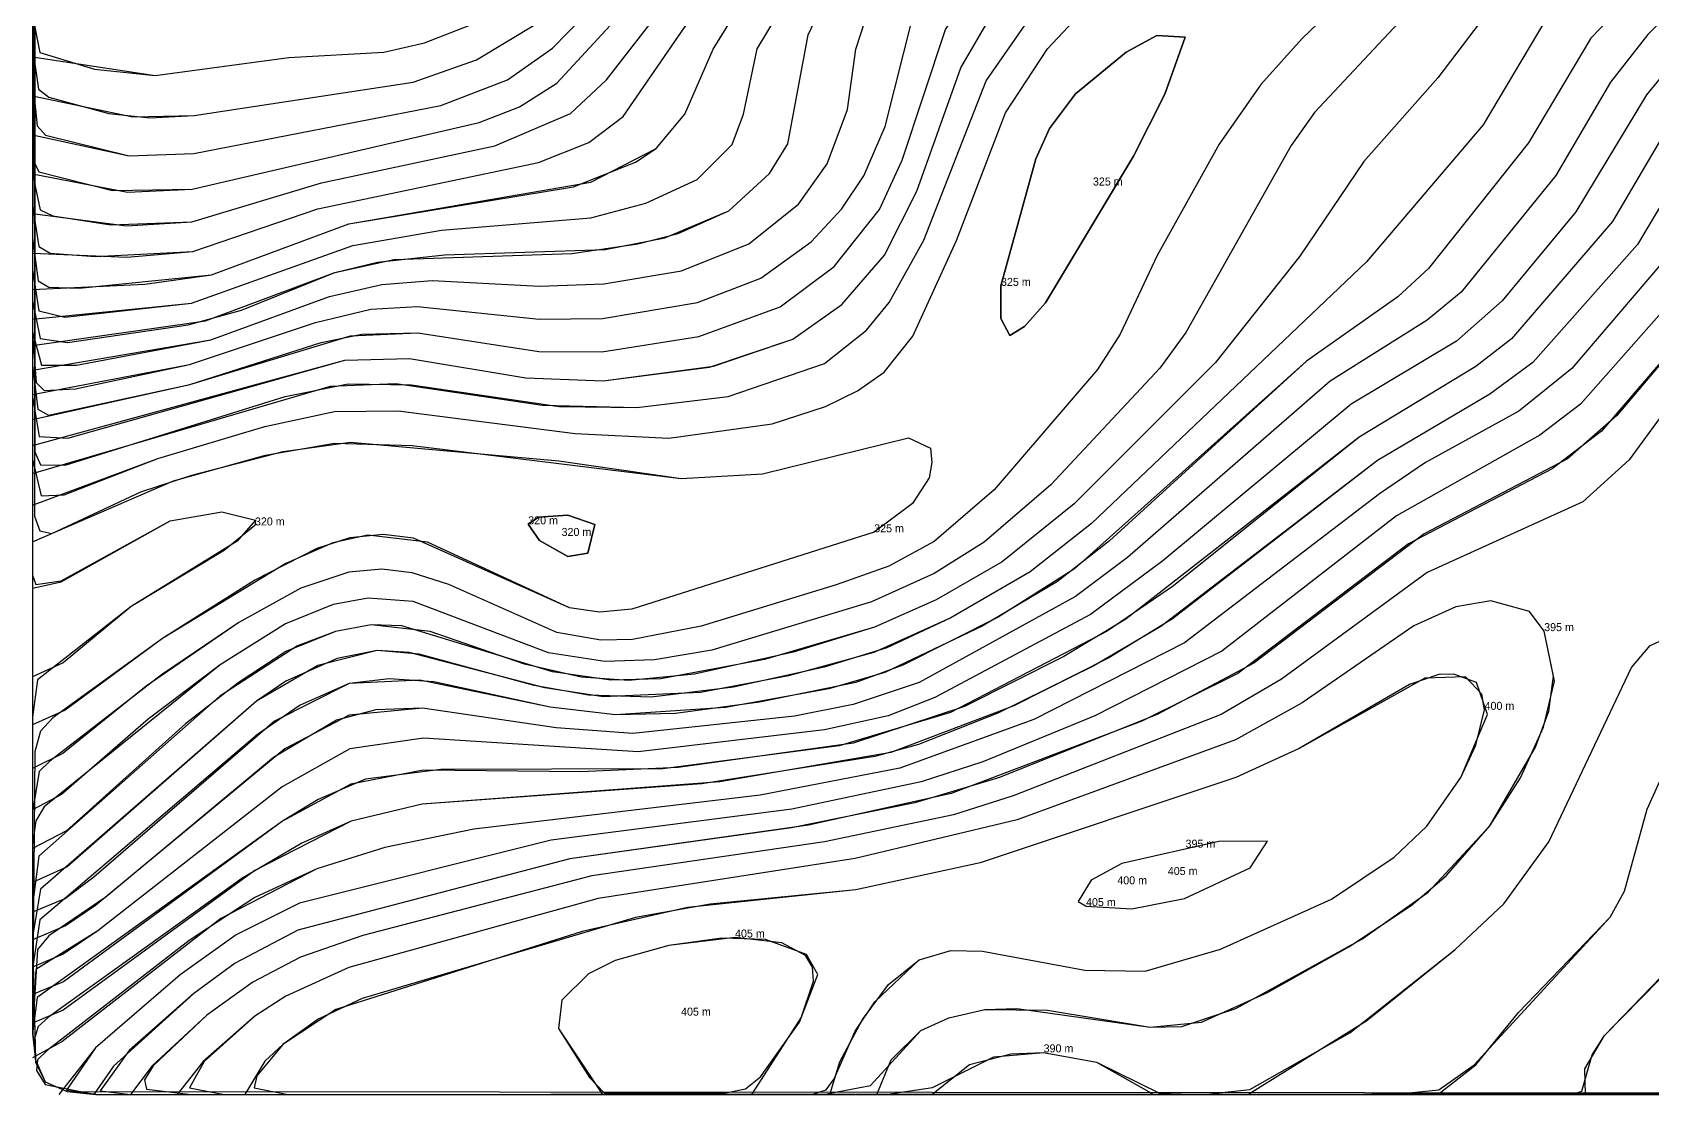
# Model space of a CAD drawing. Extents: x 104.5102 to 104.5281, y 28.4555 to 28.4663.
# Drawn here: x 104.510236 to 104.514462, y 28.455492 to 28.458263 of the extents above; entities that cross this region are included whole.
import ezdxf

# ---------------------------------------------------------------- set-up
doc = ezdxf.new("R2010")
doc.units = 0
doc.header["$MEASUREMENT"] = 0
for name, color, linetype in [('Contour_Line_Intermediate', 7, 'Continuous'), ('Contour_Line_Major', 7, 'Continuous'), ('Contour_Line_Minor', 7, 'Continuous'), ('FeatureAttribs', 7, 'Continuous'), ('Iso-height_Area', 7, 'Continuous')]:
    doc.layers.add(name, color=color, linetype=linetype)

# ---------------------------------------------------------------- blocks, each defined once
blk = doc.blocks.new('FEATURE')

msp = doc.modelspace()

# ---------------------------------------------------------------- linework, layer by layer
at = {"layer": 'Contour_Line_Intermediate', "color": 36, "true_color": 0x804000}
for points in [[(104.5102358, 28.4576873, 375), (104.5104817, 28.4576772, 375), (104.5106539, 28.4576921, 375), (104.5109801, 28.4578034, 375), (104.5115559, 28.4579237, 375), (104.5116875, 28.457976, 375), (104.5117767, 28.4580443, 375), (104.5119481, 28.4582923, 375)], [(104.5132426, 28.4582513, 325), (104.5131897, 28.4581024, 325), (104.5131084, 28.4579406, 325), (104.5128785, 28.4575579, 325), (104.5128236, 28.4574962, 325), (104.5127859, 28.4574728, 325), (104.512762, 28.457517, 325), (104.5127624, 28.457602, 325), (104.5128534, 28.4579336, 325), (104.512889, 28.4580123, 325), (104.5129571, 28.4581033, 325), (104.5130888, 28.458212, 325), (104.5131693, 28.4582549, 325), (104.5132426, 28.4582513, 325)], [(104.5145411, 28.4577254, 375), (104.5142512, 28.4573863, 375), (104.5141134, 28.4572755, 375), (104.5138702, 28.4571412, 375), (104.5137502, 28.4570598, 375), (104.5132408, 28.4566706, 375), (104.5128479, 28.4564711, 375), (104.5124984, 28.4563435, 375), (104.5121342, 28.4562732, 375), (104.5113874, 28.4561845, 375), (104.5111549, 28.4561365, 375), (104.5109778, 28.4560815, 375), (104.5107273, 28.4559518, 375), (104.5103127, 28.45563, 375), (104.5102358, 28.455588, 375)], [(104.5102358, 28.4569346, 325), (104.5106038, 28.4570935, 325), (104.510844, 28.4571608, 325), (104.5110242, 28.4571915, 325), (104.5112267, 28.4571858, 325), (104.5119278, 28.4570998, 325), (104.5121403, 28.4571114, 325), (104.5125209, 28.4572058, 325), (104.5125789, 28.4571788, 325), (104.5125819, 28.4571414, 325), (104.5125748, 28.457101, 325), (104.5125315, 28.4570345, 325), (104.5124317, 28.4569592, 325), (104.5117995, 28.4567587, 325), (104.5117148, 28.4567512, 325), (104.5116373, 28.4567624, 325), (104.5112295, 28.4569437, 325), (104.5111506, 28.4569539, 325), (104.5110641, 28.4569452, 325), (104.5109779, 28.456917, 325), (104.5108158, 28.456834, 325), (104.5105752, 28.4566821, 325), (104.5103209, 28.4564952, 325), (104.5102358, 28.4564568, 325)]]:
    msp.add_polyline3d(points, dxfattribs=at)
at = {"layer": 'Contour_Line_Major', "color": 36, "true_color": 0x804000}
for points in [[(104.5102358, 28.4573185, 350), (104.5106456, 28.457397, 350), (104.510974, 28.4575062, 350), (104.5111187, 28.457541, 350), (104.51124, 28.4575486, 350), (104.5115574, 28.4575151, 350), (104.5117232, 28.457517, 350), (104.5119707, 28.4575584, 350), (104.5121358, 28.4576222, 350), (104.5122674, 28.4577173, 350), (104.5123461, 28.4578024, 350), (104.5124049, 28.4578893, 350), (104.51246, 28.4580175, 350), (104.5125322, 28.4583036, 350), (104.5126524, 28.4584925, 350), (104.5127941, 28.458626, 350), (104.5132124, 28.4589174, 350), (104.5137089, 28.4593301, 350), (104.5139506, 28.4595888, 350), (104.5141193, 28.4598274, 350), (104.5142006, 28.4598967, 350), (104.5142869, 28.4599226, 350), (104.5145737, 28.4599128, 350)], [(104.5145391, 28.4584964, 350), (104.514301, 28.4582479, 350), (104.5141382, 28.4579749, 350), (104.5138779, 28.4576474, 350), (104.5137974, 28.4575738, 350), (104.5135597, 28.4574057, 350), (104.5130458, 28.456937, 350), (104.5129095, 28.4568312, 350), (104.5127134, 28.4567144, 350), (104.5124596, 28.4565933, 350), (104.512313, 28.4565507, 350), (104.5120436, 28.4565024, 350), (104.5117572, 28.4564831, 350), (104.5115864, 28.4565031, 350), (104.5112466, 28.4565732, 350), (104.5110619, 28.4565646, 350), (104.510867, 28.4564663, 350), (104.5103957, 28.4560594, 350), (104.5103223, 28.4560035, 350), (104.5102358, 28.4559682, 350)], [(104.5102358, 28.4581995, 400), (104.5105558, 28.4581507, 400), (104.5109051, 28.4581982, 400), (104.5111526, 28.4582116, 400), (104.5112582, 28.458236, 400), (104.5113928, 28.4582879, 400)], [(104.512316, 28.4554923, 400), (104.5123424, 28.4555779, 400), (104.5124011, 28.4556886, 400), (104.512469, 28.4557794, 400), (104.5125487, 28.455844, 400), (104.5126317, 28.455868, 400), (104.5127145, 28.4558669, 400), (104.5129812, 28.4558167, 400), (104.5131382, 28.4558139, 400), (104.5133349, 28.4558721, 400), (104.5136248, 28.4560024, 400), (104.5137882, 28.4561119, 400), (104.5138732, 28.4561926, 400), (104.5139623, 28.4563194, 400), (104.5140016, 28.4564043, 400), (104.5140239, 28.456496, 400), (104.5140165, 28.456537, 400), (104.5139744, 28.4565825, 400), (104.5138685, 28.4565789, 400), (104.5135404, 28.4563949, 400), (104.5133748, 28.4563198, 400), (104.5127079, 28.4560973, 400), (104.5123839, 28.4560265, 400), (104.5120042, 28.4559892, 400), (104.5118087, 28.4559539, 400), (104.511096, 28.4557434, 400), (104.5109812, 28.4556895, 400), (104.5108888, 28.4556234, 400), (104.5108417, 28.4555796, 400), (104.5107898, 28.4554923, 400)]]:
    msp.add_polyline3d(points, dxfattribs=at)
at = {"layer": 'Contour_Line_Minor', "color": 36, "true_color": 0x804000}
for points in [[(104.5102358, 28.457515, 365), (104.5106504, 28.4575566, 365), (104.511072, 28.4577076, 365), (104.5113028, 28.4577474, 365), (104.5116922, 28.4577798, 365), (104.5118364, 28.4578177, 365), (104.5119698, 28.4578799, 365), (104.5120608, 28.4579712, 365), (104.5120908, 28.4580503, 365), (104.5121263, 28.4582204, 365), (104.51224, 28.4584101, 365), (104.5126066, 28.4587807, 365), (104.5130407, 28.4591197, 365), (104.5133311, 28.4593809, 365), (104.5134573, 28.4595815, 365), (104.5137686, 28.4599252, 365), (104.5138738, 28.4601743, 365), (104.5139397, 28.4602583, 365), (104.5139765, 28.460283, 365), (104.5140699, 28.4603138, 365), (104.5141999, 28.4603222, 365), (104.5143034, 28.4602975, 365), (104.514549, 28.4601905, 365)], [(104.5102358, 28.4574468, 360), (104.5106871, 28.457511, 360), (104.5110243, 28.4576366, 360), (104.5111364, 28.4576637, 360), (104.5113106, 28.4576829, 360), (104.5117298, 28.4576966, 360), (104.5118859, 28.4577277, 360), (104.5120526, 28.4577979, 360), (104.5121589, 28.4578952, 360), (104.5122067, 28.4579727, 360), (104.5122595, 28.4582568, 360), (104.5123032, 28.4583488, 360), (104.5123722, 28.4584436, 360), (104.5126571, 28.4587234, 360), (104.5131398, 28.4590711, 360), (104.5134998, 28.4593761, 360), (104.513822, 28.4597959, 360), (104.5139699, 28.4600671, 360), (104.5140425, 28.4601458, 360), (104.5141317, 28.4601901, 360), (104.5142146, 28.4601956, 360), (104.5145376, 28.4600943, 360)], [(104.5102358, 28.4572535, 345), (104.5106461, 28.4573452, 345), (104.5110654, 28.4574721, 345), (104.5112414, 28.4574793, 345), (104.5115569, 28.4574313, 345), (104.5117216, 28.4574303, 345), (104.5119739, 28.4574702, 345), (104.5121864, 28.4575478, 345), (104.5123276, 28.4576527, 345), (104.5124456, 28.4578009, 345), (104.5125045, 28.4579297, 345), (104.5126176, 28.4582705, 345), (104.5127499, 28.4584701, 345), (104.5128809, 28.4585889, 345), (104.51332, 28.4589017, 345), (104.5137612, 28.4592696, 345), (104.5139773, 28.4594694, 345), (104.5142512, 28.4597585, 345), (104.514356, 28.4598017, 345), (104.5145727, 28.4598287, 345)], [(104.5102358, 28.4571857, 340), (104.5110508, 28.4574085, 340), (104.5112192, 28.4574124, 340), (104.5115229, 28.4573624, 340), (104.5117245, 28.4573542, 340), (104.5120123, 28.4573929, 340), (104.5122192, 28.4574631, 340), (104.512347, 28.4575532, 340), (104.5124582, 28.4576825, 340), (104.5125432, 28.4578494, 340), (104.5126574, 28.4581713, 340), (104.5127588, 28.4583442, 340), (104.5128525, 28.4584566, 340), (104.512963, 28.4585517, 340), (104.5132114, 28.4587189, 340), (104.5135496, 28.4589788, 340), (104.514285, 28.4596256, 340), (104.5144108, 28.4596949, 340), (104.5146987, 28.4597811, 340)], [(104.5102358, 28.4571126, 335), (104.5110134, 28.4573403, 335), (104.5111838, 28.4573478, 335), (104.5115662, 28.4572913, 335), (104.5118124, 28.4572844, 335), (104.5120505, 28.4573133, 335), (104.5123024, 28.4573999, 335), (104.5124114, 28.4574867, 335), (104.5124711, 28.4575583, 335), (104.5125616, 28.4577214, 335), (104.5127242, 28.4581372, 335), (104.5128733, 28.4583526, 335), (104.5129954, 28.4584711, 335), (104.5132931, 28.4586719, 335), (104.5135753, 28.4588823, 335), (104.5143671, 28.4595431, 335), (104.5145302, 28.4596274, 335)], [(104.5150349, 28.4595733, 335), (104.5144402, 28.4590169, 335), (104.5140963, 28.4586058, 335), (104.51358, 28.458054, 335), (104.5135196, 28.4579682, 335), (104.5132447, 28.4574807, 335), (104.5131768, 28.4573874, 335), (104.5128929, 28.4570829, 335), (104.512719, 28.4569334, 335), (104.5125879, 28.4568513, 335), (104.5124248, 28.4567775, 335), (104.5120084, 28.4566521, 335), (104.5118589, 28.4566263, 335), (104.5117287, 28.456622, 335), (104.5115823, 28.4566445, 335), (104.5112292, 28.456779, 335), (104.5111114, 28.4567874, 335), (104.5110202, 28.4567705, 335), (104.510896, 28.4567201, 335), (104.5107259, 28.4566134, 335), (104.5105375, 28.4564714, 335), (104.5103119, 28.4562752, 335), (104.5102358, 28.4562348, 335)], [(104.5102358, 28.4570304, 330), (104.5105631, 28.4571518, 330), (104.5108422, 28.4572354, 330), (104.5110242, 28.4572746, 330), (104.5111902, 28.4572765, 330), (104.5116519, 28.4572168, 330), (104.5118962, 28.4572049, 330), (104.5121653, 28.4572426, 330), (104.5123048, 28.4572875, 330), (104.5123878, 28.4573287, 330), (104.5124577, 28.4573771, 330), (104.5125323, 28.4574706, 330), (104.5126468, 28.4577206, 330), (104.5127739, 28.4580531, 330), (104.5128842, 28.4582205, 330), (104.5130182, 28.458365, 330), (104.5136155, 28.4587762, 330), (104.5139619, 28.459065, 330), (104.51421, 28.4592399, 330), (104.5144021, 28.4594048, 330), (104.5145732, 28.4594932, 330)], [(104.5146617, 28.4589559, 345), (104.5144057, 28.4585517, 345), (104.514184, 28.4582966, 345), (104.5140206, 28.4580221, 345), (104.5137163, 28.457665, 345), (104.5129989, 28.456982, 345), (104.5128383, 28.4568562, 345), (104.5126317, 28.4567364, 345), (104.5124306, 28.4566456, 345), (104.5122079, 28.4565844, 345), (104.5119782, 28.4565416, 345), (104.5117249, 28.4565302, 345), (104.5115721, 28.4565531, 345), (104.5112187, 28.456646, 345), (104.5111349, 28.4566507, 345), (104.5110312, 28.4566304, 345), (104.5108973, 28.4565712, 345), (104.51082, 28.4565186, 345), (104.5103266, 28.4560867, 345), (104.5102358, 28.4560458, 345)], [(104.5145164, 28.4589547, 340), (104.5139018, 28.4581447, 340), (104.5137086, 28.4579267, 340), (104.5135424, 28.4576799, 340), (104.5133222, 28.457402, 340), (104.5129534, 28.4570335, 340), (104.5127652, 28.4568824, 340), (104.5125931, 28.4567834, 340), (104.5124328, 28.4567117, 340), (104.5121455, 28.4566278, 340), (104.5118751, 28.4565769, 340), (104.5117444, 28.4565736, 340), (104.5115923, 28.4565955, 340), (104.5111997, 28.4567152, 340), (104.5111199, 28.4567182, 340), (104.5110264, 28.4567006, 340), (104.5108967, 28.456648, 340), (104.5107726, 28.4565667, 340), (104.510635, 28.4564599, 340), (104.5103246, 28.4561806, 340), (104.5102358, 28.4561343, 340)], [(104.5139675, 28.4586499, 330), (104.5135482, 28.4582473, 330), (104.5134399, 28.4581276, 330), (104.5133317, 28.4579717, 330), (104.5131698, 28.4576812, 330), (104.5130734, 28.457476, 330), (104.513014, 28.457384, 330), (104.5127449, 28.4570699, 330), (104.5125881, 28.4569353, 330), (104.5124695, 28.4568712, 330), (104.5123322, 28.4568218, 330), (104.5119801, 28.4567142, 330), (104.5118012, 28.4566792, 330), (104.5117185, 28.4566778, 330), (104.5116036, 28.4566981, 330), (104.5113225, 28.4568234, 330), (104.5112264, 28.4568533, 330), (104.5111473, 28.4568632, 330), (104.5110611, 28.4568553, 330), (104.5109362, 28.4568131, 330), (104.5107745, 28.4567241, 330), (104.5105327, 28.4565582, 330), (104.5103153, 28.4563818, 330), (104.5102358, 28.4563432, 330)], [(104.5148241, 28.4586304, 355), (104.5144496, 28.4582577, 355), (104.5143522, 28.4581338, 355), (104.5142096, 28.4578903, 355), (104.5139629, 28.4575854, 355), (104.5138738, 28.4575125, 355), (104.5136215, 28.4573536, 355), (104.5130924, 28.4568931, 355), (104.5129569, 28.4567915, 355), (104.5125489, 28.4565673, 355), (104.5123772, 28.4565104, 355), (104.5122236, 28.4564795, 355), (104.5118023, 28.4564346, 355), (104.5116022, 28.4564488, 355), (104.5112535, 28.4565003, 355), (104.5110618, 28.4564823, 355), (104.5108943, 28.4563943, 355), (104.5104, 28.4559858, 355), (104.5103222, 28.4559324, 355), (104.5102358, 28.4558958, 355)], [(104.5102358, 28.4578948, 385), (104.5104835, 28.4578463, 385), (104.5106525, 28.4578544, 385), (104.511401, 28.4580287, 385), (104.5115061, 28.4580695, 385), (104.5116037, 28.4581313, 385), (104.5119997, 28.4585593, 385)], [(104.5102358, 28.4577911, 380), (104.5104814, 28.4577585, 380), (104.5106515, 28.4577695, 380), (104.51099, 28.4578706, 380), (104.5114421, 28.4579674, 380), (104.5116398, 28.458052, 380), (104.5117331, 28.4581399, 380), (104.5118891, 28.4583392, 380)], [(104.5102358, 28.4575928, 370), (104.5105293, 28.4576062, 370), (104.5107033, 28.457631, 370), (104.5110613, 28.4577636, 370), (104.5116473, 28.4578601, 370), (104.511809, 28.4579247, 370), (104.5118627, 28.4579605, 370), (104.5119376, 28.4580496, 370), (104.5120117, 28.4582197, 370), (104.5120791, 28.4583294, 370)], [(104.5102358, 28.4579961, 390), (104.5104882, 28.4579414, 390), (104.5106568, 28.457947, 390), (104.5113008, 28.4580726, 390), (104.5114752, 28.4581398, 390), (104.5115923, 28.4582218, 390), (104.5116746, 28.4583059, 390)], [(104.5102358, 28.4573823, 355), (104.5107016, 28.4574615, 355), (104.5110109, 28.4575745, 355), (104.5111476, 28.457606, 355), (104.5112786, 28.4576157, 355), (104.5115588, 28.4576013, 355), (104.5117268, 28.4576077, 355), (104.511929, 28.4576415, 355), (104.5121045, 28.4577121, 355), (104.5122339, 28.4578156, 355), (104.5123091, 28.4579202, 355), (104.5123621, 28.4580619, 355), (104.5123839, 28.4582192, 355), (104.5124081, 28.4582947, 355)], [(104.5102358, 28.458098, 395), (104.510498, 28.4580428, 395), (104.5106574, 28.4580467, 395), (104.5112292, 28.4581333, 395), (104.5113946, 28.458192, 395), (104.5115518, 28.4582868, 395)], [(104.514554, 28.4582315, 360), (104.5144464, 28.4581009, 360), (104.5142619, 28.4577955, 360), (104.5140702, 28.4575628, 360), (104.5139507, 28.4574578, 360), (104.5136758, 28.4572935, 360), (104.5131849, 28.4568848, 360), (104.5129957, 28.4567451, 360), (104.5125899, 28.4565282, 360), (104.5124682, 28.4564802, 360), (104.5123017, 28.4564435, 360), (104.5118164, 28.4563869, 360), (104.511256, 28.4564224, 360), (104.5110637, 28.4563946, 360), (104.5108873, 28.4562948, 360), (104.5104066, 28.4559195, 360), (104.5103164, 28.4558586, 360), (104.5102358, 28.4558246, 360)], [(104.5145441, 28.4580864, 365), (104.514358, 28.4577702, 365), (104.5140945, 28.4574637, 365), (104.5140013, 28.4573921, 365), (104.5136966, 28.4572074, 365), (104.5132121, 28.4568195, 365), (104.5130397, 28.4567013, 365), (104.5126312, 28.4564887, 365), (104.5123407, 28.4564018, 365), (104.5118807, 28.4563421, 365), (104.5113016, 28.4563404, 365), (104.511105, 28.4563154, 365), (104.5109812, 28.4562625, 365), (104.5108881, 28.4562052, 365), (104.5103167, 28.4557864, 365), (104.5102358, 28.4557532, 365)], [(104.514609, 28.4580224, 370), (104.5144228, 28.4577103, 370), (104.5141497, 28.457402, 370), (104.5140379, 28.4573198, 370), (104.5137448, 28.4571463, 370), (104.5131797, 28.4567134, 370), (104.5130045, 28.4566106, 370), (104.5127546, 28.4564873, 370), (104.5125476, 28.4564053, 370), (104.5124336, 28.4563745, 370), (104.5119817, 28.4563031, 370), (104.5112528, 28.4562504, 370), (104.5110673, 28.4562059, 370), (104.5108156, 28.4560772, 370), (104.5103164, 28.4557126, 370), (104.5102358, 28.4556788, 370)], [(104.5145778, 28.4576367, 380), (104.5142742, 28.4572935, 380), (104.5141685, 28.457213, 380), (104.5137943, 28.457002, 380), (104.5133382, 28.4566491, 380), (104.5130071, 28.4564801, 380), (104.5127149, 28.4563604, 380), (104.5125543, 28.4563083, 380), (104.5122171, 28.456237, 380), (104.5115892, 28.4561561, 380), (104.5109329, 28.4559915, 380), (104.5107671, 28.4559087, 380), (104.5106211, 28.4558048, 380), (104.5104002, 28.4556139, 380), (104.5103043, 28.4554923, 380)], [(104.5146801, 28.4576317, 385), (104.5143292, 28.4572234, 385), (104.5141999, 28.4571251, 385), (104.5138253, 28.4569292, 385), (104.5133807, 28.4565909, 385), (104.5131302, 28.4564667, 385), (104.5126325, 28.4562779, 385), (104.5122606, 28.4561954, 385), (104.5116378, 28.4561074, 385), (104.5109282, 28.455921, 385), (104.5107644, 28.4558355, 385), (104.5106565, 28.4557562, 385), (104.510447, 28.4555664, 385), (104.5103961, 28.4554923, 385)], [(104.5145768, 28.4573883, 390), (104.5144012, 28.4571483, 390), (104.51428, 28.4570383, 390), (104.5138741, 28.456854, 390), (104.5134938, 28.4565761, 390), (104.5133371, 28.4564838, 390), (104.5127946, 28.4562721, 390), (104.5126386, 28.4562225, 390), (104.5123025, 28.4561516, 390), (104.5116952, 28.456063, 390), (104.5110979, 28.4559073, 390), (104.5109348, 28.4558506, 390), (104.5108107, 28.4557854, 390), (104.510691, 28.4556996, 390), (104.5105482, 28.4555671, 390), (104.5104921, 28.4554923, 390)], [(104.5102358, 28.4568135, 320), (104.5103105, 28.45683, 320), (104.5105951, 28.4569888, 320), (104.5107303, 28.4570123, 320), (104.5108176, 28.456991, 320), (104.5108163, 28.4569771, 320), (104.5107364, 28.4569119, 320), (104.5104933, 28.4567655, 320), (104.5103157, 28.4566188, 320), (104.5102358, 28.4565824, 320)], [(104.5117032, 28.4569793, 320), (104.5116847, 28.4569047, 320), (104.5116322, 28.4568959, 320), (104.5115586, 28.4569376, 320), (104.5115292, 28.45698, 320), (104.5115556, 28.456999, 320), (104.5116324, 28.4570035, 320), (104.5117032, 28.4569793, 320)], [(104.5124385, 28.4554923, 395), (104.5124759, 28.4555826, 395), (104.5125534, 28.4556593, 395), (104.5126261, 28.4556923, 395), (104.5127199, 28.4557145, 395), (104.5128035, 28.4557173, 395), (104.5131516, 28.4556684, 395), (104.5132341, 28.4556703, 395), (104.5133754, 28.4557169, 395), (104.5137042, 28.4558981, 395), (104.513877, 28.4560207, 395), (104.5140377, 28.4561931, 395), (104.5141565, 28.4563986, 395), (104.5141915, 28.4564923, 395), (104.5142038, 28.4565841, 395), (104.5141794, 28.4567014, 395), (104.5141416, 28.4567527, 395), (104.5140399, 28.4567805, 395), (104.5139487, 28.4567645, 395), (104.5138392, 28.4567155, 395), (104.513548, 28.4565142, 395), (104.5133745, 28.4564174, 395), (104.5128046, 28.4562091, 395), (104.5123825, 28.4561084, 395), (104.511712, 28.4560037, 395), (104.5110613, 28.4558236, 395), (104.5108971, 28.4557494, 395), (104.5108161, 28.4556966, 395), (104.5106813, 28.4555786, 395), (104.5106138, 28.4554923, 395)], [(104.5134063, 28.4554923, 390), (104.5137165, 28.4556857, 390), (104.5139471, 28.4558709, 390), (104.5140742, 28.45599, 390), (104.5141917, 28.4561517, 390), (104.5144074, 28.4566068, 390), (104.5144556, 28.4566641, 390), (104.5145328, 28.4566981, 390)], [(104.5139017, 28.4554923, 385), (104.5140012, 28.4555698, 385), (104.5141128, 28.4557065, 385), (104.5143519, 28.4559554, 385), (104.5143886, 28.456023, 385), (104.5144479, 28.4562367, 385), (104.5145053, 28.4563635, 385)], [(104.5134577, 28.4561532, 405), (104.5133308, 28.4561528, 405), (104.513078, 28.4560952, 405), (104.5129978, 28.4560516, 405), (104.512964, 28.4559964, 405), (104.5129843, 28.4559841, 405), (104.5131036, 28.4559773, 405), (104.5132408, 28.4560038, 405), (104.5134126, 28.4560841, 405), (104.5134577, 28.4561532, 405)], [(104.5121123, 28.4554923, 405), (104.5122413, 28.4556929, 405), (104.5122735, 28.4557881, 405), (104.5122707, 28.4558247, 405), (104.5122521, 28.4558549, 405), (104.5121908, 28.4558883, 405), (104.5120687, 28.4559021, 405), (104.5118959, 28.4558814, 405), (104.5117559, 28.4558423, 405), (104.5116866, 28.4558073, 405), (104.5116172, 28.4557384, 405), (104.5116081, 28.455665, 405), (104.5117233, 28.4554923, 405)], [(104.5142873, 28.4554923, 380), (104.5142859, 28.4555597, 380), (104.5143369, 28.4556469, 380), (104.514581, 28.4558998, 380)], [(104.5125823, 28.4554923, 390), (104.5126801, 28.455571, 390), (104.5127885, 28.4555984, 390), (104.5128737, 28.4556025, 390), (104.5130117, 28.4555772, 390), (104.513161, 28.4554923, 390)]]:
    msp.add_polyline3d(points, dxfattribs=at)
at = {"layer": 'Iso-height_Area', "color": 5, "true_color": 0x0000fe}
msp.add_polyline3d([(104.5259322, 28.4663145, 315), (104.510401, 28.4663145, 315), (104.5103267, 28.4663063, 315), (104.5102688, 28.4662815, 315), (104.510244, 28.4662237, 315), (104.5102358, 28.4661493, 315), (104.5102358, 28.4558227, 315), (104.5102358, 28.4556575, 315), (104.510244, 28.4555832, 315), (104.5102688, 28.4555253, 315), (104.5103267, 28.4555006, 315), (104.510401, 28.4554923, 315), (104.5279149, 28.4554923, 315), (104.5279892, 28.4555006, 315), (104.528047, 28.4555253, 315), (104.5280718, 28.4555832, 315), (104.5280801, 28.4556575, 315), (104.5280718, 28.4662237, 315), (104.528047, 28.4662815, 315), (104.5279892, 28.4663063, 315), (104.5279149, 28.4663145, 315), (104.5259322, 28.4663145, 315)], close=True, dxfattribs=at)
at = {"layer": 'Iso-height_Area', "color": 160, "true_color": 0x0034fe}
msp.add_polyline3d([(104.524693, 28.4663145, 320), (104.510401, 28.4663145, 320), (104.5103267, 28.4663063, 320), (104.5102688, 28.4662815, 320), (104.510244, 28.4662237, 320), (104.5102358, 28.4661493, 320), (104.510236, 28.456847, 320), (104.5102446, 28.4568234, 320), (104.5103105, 28.456833, 320), (104.5105951, 28.4569888, 320), (104.5107303, 28.4570123, 320), (104.5108176, 28.456991, 320), (104.5107701, 28.4569358, 320), (104.5104933, 28.4567655, 320), (104.5102491, 28.4565746, 320), (104.5102358, 28.456477, 320), (104.5102358, 28.4556575, 320), (104.510244, 28.4555832, 320), (104.5102688, 28.4555253, 320), (104.5103267, 28.4555006, 320), (104.510401, 28.4554923, 320), (104.5279149, 28.4554923, 320)], dxfattribs=at)
at = {"layer": 'Iso-height_Area', "color": 100, "true_color": 0x00fe58}
for points in [[(104.510244, 28.4662237, 345), (104.5102358, 28.457395, 345), (104.51025, 28.4572804, 345), (104.5102774, 28.457265, 345), (104.5106461, 28.4573452, 345), (104.5109891, 28.4574545, 345), (104.5110952, 28.4574765, 345), (104.5112414, 28.4574793, 345), (104.5115569, 28.4574313, 345), (104.5117216, 28.4574303, 345), (104.5119739, 28.4574702, 345), (104.5121864, 28.4575478, 345), (104.5123276, 28.4576527, 345), (104.5124456, 28.4578009, 345), (104.5125045, 28.4579297, 345), (104.5126176, 28.4582705, 345), (104.5127499, 28.4584701, 345), (104.5128809, 28.4585889, 345), (104.51332, 28.4589017, 345), (104.5137612, 28.4592696, 345), (104.5139773, 28.4594694, 345), (104.5142512, 28.4597585, 345), (104.514356, 28.4598017, 345), (104.5145727, 28.4598287, 345)], [(104.5146617, 28.4589559, 345), (104.5144057, 28.4585517, 345), (104.514184, 28.4582966, 345), (104.5140206, 28.4580221, 345), (104.5137163, 28.457665, 345), (104.5129989, 28.456982, 345), (104.5128383, 28.4568562, 345), (104.5126317, 28.4567364, 345), (104.5124645, 28.4566581, 345), (104.5123012, 28.4566073, 345), (104.512065, 28.4565552, 345), (104.5118496, 28.4565289, 345), (104.5116867, 28.4565339, 345), (104.5115451, 28.4565593, 345), (104.5112448, 28.4566417, 345), (104.5111349, 28.4566507, 345), (104.5109801, 28.4566113, 345), (104.51082, 28.4565186, 345), (104.5102571, 28.4560284, 345), (104.5102358, 28.4559029, 345), (104.510244, 28.4555832, 345), (104.5102688, 28.4555253, 345), (104.5103267, 28.4555006, 345), (104.5204789, 28.4554923, 345)]]:
    msp.add_polyline3d(points, dxfattribs=at)
at = {"layer": 'Iso-height_Area', "color": 120, "true_color": 0x00fec3}
for points in [[(104.510244, 28.4662237, 335), (104.5102423, 28.4571694, 335), (104.510257, 28.4571352, 335), (104.5103212, 28.4571343, 335), (104.5108949, 28.4573138, 335), (104.5110599, 28.4573466, 335), (104.5112245, 28.4573441, 335), (104.5116102, 28.4572876, 335), (104.5118124, 28.4572844, 335), (104.5120505, 28.4573133, 335), (104.5123024, 28.4573999, 335), (104.5124114, 28.4574867, 335), (104.5124711, 28.4575583, 335), (104.5125616, 28.4577214, 335), (104.5127242, 28.4581372, 335), (104.5128733, 28.4583526, 335), (104.5129954, 28.4584711, 335), (104.5132931, 28.4586719, 335), (104.5135753, 28.4588823, 335), (104.5143671, 28.4595431, 335), (104.5145302, 28.4596274, 335)], [(104.5140963, 28.4586058, 335), (104.51358, 28.458054, 335), (104.5135196, 28.4579682, 335), (104.5132447, 28.4574807, 335), (104.5131768, 28.4573874, 335), (104.5128929, 28.4570829, 335), (104.512719, 28.4569334, 335), (104.5125879, 28.4568513, 335), (104.5124248, 28.4567775, 335), (104.5120084, 28.4566521, 335), (104.5118589, 28.4566263, 335), (104.5117287, 28.456622, 335), (104.5115823, 28.4566445, 335), (104.5112292, 28.456779, 335), (104.5111114, 28.4567874, 335), (104.5110202, 28.4567705, 335), (104.510896, 28.4567201, 335), (104.5107259, 28.4566134, 335), (104.5102663, 28.4562432, 335), (104.5102445, 28.4562061, 335), (104.510236, 28.4561447, 335), (104.5102358, 28.4556575, 335), (104.510244, 28.4555832, 335), (104.5102688, 28.4555253, 335), (104.5103267, 28.4555006, 335), (104.510401, 28.4554923, 335), (104.5279149, 28.4554923, 335)]]:
    msp.add_polyline3d(points, dxfattribs=at)
at = {"layer": 'Iso-height_Area', "color": 140, "true_color": 0x009ffe}
msp.add_polyline3d([(104.5102358, 28.4661493, 325), (104.5102415, 28.4570009, 325), (104.5102555, 28.4569627, 325), (104.5102861, 28.4569564, 325), (104.510519, 28.4570646, 325), (104.5106515, 28.4571081, 325), (104.5108901, 28.4571704, 325), (104.5110654, 28.4571942, 325), (104.5116089, 28.4571457, 325), (104.5119278, 28.4570998, 325), (104.5121403, 28.4571114, 325), (104.5125209, 28.4572058, 325), (104.5125789, 28.4571788, 325), (104.5125819, 28.4571414, 325), (104.5125748, 28.457101, 325), (104.5125315, 28.4570345, 325), (104.5124317, 28.4569592, 325), (104.5117995, 28.4567587, 325), (104.5117148, 28.4567512, 325), (104.5116373, 28.4567624, 325), (104.5112666, 28.4569337, 325), (104.5111107, 28.4569518, 325), (104.5110198, 28.4569321, 325), (104.5108965, 28.4568776, 325), (104.5105752, 28.4566821, 325), (104.5102888, 28.456475, 325), (104.5102565, 28.4564407, 325), (104.510242, 28.4563874, 325), (104.5102358, 28.4556575, 325), (104.510244, 28.4555832, 325), (104.5102688, 28.4555253, 325), (104.5103267, 28.4555006, 325), (104.510401, 28.4554923, 325), (104.5279149, 28.4554923, 325)], dxfattribs=at)
at = {"layer": 'Iso-height_Area', "color": 4, "true_color": 0x00fef9}
for points in [[(104.5102358, 28.4661493, 330), (104.5102358, 28.4571497, 330), (104.5102585, 28.4570547, 330), (104.510319, 28.4570568, 330), (104.5105631, 28.4571518, 330), (104.5108422, 28.4572354, 330), (104.5110242, 28.4572746, 330), (104.5111902, 28.4572765, 330), (104.5116519, 28.4572168, 330), (104.5118962, 28.4572049, 330), (104.5121653, 28.4572426, 330), (104.5123048, 28.4572875, 330), (104.5123878, 28.4573287, 330), (104.5124577, 28.4573771, 330), (104.5125323, 28.4574706, 330), (104.5126468, 28.4577206, 330), (104.5127739, 28.4580531, 330), (104.5128842, 28.4582205, 330), (104.5130182, 28.458365, 330), (104.5136155, 28.4587762, 330), (104.5139619, 28.459065, 330), (104.51421, 28.4592399, 330), (104.5144021, 28.4594048, 330), (104.5145732, 28.4594932, 330)], [(104.5139675, 28.4586499, 330), (104.5135482, 28.4582473, 330), (104.5134399, 28.4581276, 330), (104.5133317, 28.4579717, 330), (104.5131698, 28.4576812, 330), (104.5130734, 28.457476, 330), (104.513014, 28.457384, 330), (104.5127449, 28.4570699, 330), (104.5125881, 28.4569353, 330), (104.5124695, 28.4568712, 330), (104.5123322, 28.4568218, 330), (104.5119801, 28.4567142, 330), (104.5118012, 28.4566792, 330), (104.5117185, 28.4566778, 330), (104.5116036, 28.4566981, 330), (104.5113225, 28.4568234, 330), (104.5112264, 28.4568533, 330), (104.5111473, 28.4568632, 330), (104.5110611, 28.4568553, 330), (104.5109362, 28.4568131, 330), (104.5107745, 28.4567241, 330), (104.5105728, 28.4565876, 330), (104.5102809, 28.4563624, 330), (104.5102532, 28.4563355, 330), (104.5102358, 28.45623, 330), (104.5102358, 28.4556575, 330), (104.510244, 28.4555832, 330), (104.5102688, 28.4555253, 330), (104.5103267, 28.4555006, 330), (104.510401, 28.4554923, 330), (104.5279149, 28.4554923, 330)]]:
    msp.add_polyline3d(points, dxfattribs=at)
at = {"layer": 'Iso-height_Area', "color": 110, "true_color": 0x00fe8e}
for points in [[(104.5102358, 28.4661493, 340), (104.5102358, 28.4573139, 340), (104.5102538, 28.4572094, 340), (104.5103278, 28.4572048, 340), (104.5110508, 28.4574085, 340), (104.5112192, 28.4574124, 340), (104.5115229, 28.4573624, 340), (104.5117245, 28.4573542, 340), (104.5120025, 28.4573904, 340), (104.5122192, 28.4574631, 340), (104.512347, 28.4575532, 340), (104.5124582, 28.4576825, 340), (104.5125432, 28.4578494, 340), (104.5126574, 28.4581713, 340), (104.5127588, 28.4583442, 340), (104.5128525, 28.4584566, 340), (104.512963, 28.4585517, 340), (104.5132114, 28.4587189, 340), (104.5135496, 28.4589788, 340), (104.514285, 28.4596256, 340), (104.5144108, 28.4596949, 340), (104.5146987, 28.4597811, 340)], [(104.5145164, 28.4589547, 340), (104.5139018, 28.4581447, 340), (104.5137086, 28.4579267, 340), (104.5135424, 28.4576799, 340), (104.5133222, 28.457402, 340), (104.5129534, 28.4570335, 340), (104.5127652, 28.4568824, 340), (104.5125931, 28.4567834, 340), (104.5124328, 28.4567117, 340), (104.5122202, 28.4566463, 340), (104.5119627, 28.4565893, 340), (104.5117913, 28.4565723, 340), (104.511667, 28.4565816, 340), (104.5115199, 28.4566149, 340), (104.5112735, 28.4567003, 340), (104.5111199, 28.4567182, 340), (104.5110264, 28.4567006, 340), (104.5109275, 28.4566631, 340), (104.510725, 28.456532, 340), (104.5102528, 28.4561144, 340), (104.5102358, 28.4559861, 340), (104.5102358, 28.4556575, 340), (104.510244, 28.4555832, 340), (104.5102688, 28.4555253, 340), (104.5103267, 28.4555006, 340), (104.510401, 28.4554923, 340), (104.526673, 28.4554923, 340)]]:
    msp.add_polyline3d(points, dxfattribs=at)
at = {"layer": 'Iso-height_Area', "color": 100, "true_color": 0x00fe23}
for points in [[(104.5102358, 28.4661493, 350), (104.5102358, 28.4574759, 350), (104.510246, 28.45735, 350), (104.5102665, 28.4573292, 350), (104.5103486, 28.4573339, 350), (104.5106456, 28.457397, 350), (104.510974, 28.4575062, 350), (104.5111187, 28.457541, 350), (104.51124, 28.4575486, 350), (104.5115574, 28.4575151, 350), (104.5117232, 28.457517, 350), (104.5119707, 28.4575584, 350), (104.5121358, 28.4576222, 350), (104.5122674, 28.4577173, 350), (104.5123461, 28.4578024, 350), (104.5124049, 28.4578893, 350), (104.51246, 28.4580175, 350), (104.5125322, 28.4583036, 350)], [(104.5145391, 28.4584964, 350), (104.514301, 28.4582479, 350), (104.5141382, 28.4579749, 350), (104.5138779, 28.4576474, 350), (104.5137974, 28.4575738, 350), (104.5135597, 28.4574057, 350), (104.5129544, 28.4568637, 350), (104.5127554, 28.4567375, 350), (104.5125062, 28.4566123, 350), (104.5123837, 28.4565671, 350), (104.5121323, 28.4565164, 350), (104.5119131, 28.4564866, 350), (104.5117572, 28.4564831, 350), (104.5115864, 28.4565031, 350), (104.511283, 28.4565688, 350), (104.5111668, 28.4565769, 350), (104.5110619, 28.4565646, 350), (104.5109341, 28.4565086, 350), (104.5108232, 28.4564315, 350), (104.5102552, 28.4559481, 350), (104.5102358, 28.4558208, 350), (104.5102358, 28.4556575, 350), (104.510244, 28.4555832, 350), (104.5102688, 28.4555253, 350), (104.5103267, 28.4555006, 350), (104.510401, 28.4554923, 350), (104.5203848, 28.4554976, 350)]]:
    msp.add_polyline3d(points, dxfattribs=at)
at = {"layer": 'Iso-height_Area', "color": 3, "true_color": 0x07fe00}
for points in [[(104.5102358, 28.4661493, 355), (104.5102358, 28.4574823, 355), (104.5102599, 28.4573956, 355), (104.5103511, 28.4573949, 355), (104.5107016, 28.4574615, 355), (104.5110109, 28.4575745, 355), (104.5111476, 28.457606, 355), (104.5112786, 28.4576157, 355), (104.5115588, 28.4576013, 355), (104.5117268, 28.4576077, 355), (104.511929, 28.4576415, 355), (104.5121045, 28.4577121, 355), (104.5122339, 28.4578156, 355), (104.5123091, 28.4579202, 355), (104.5123621, 28.4580619, 355), (104.5123839, 28.4582192, 355), (104.5124081, 28.4582947, 355)], [(104.5148241, 28.4586304, 355), (104.5144496, 28.4582577, 355), (104.5143522, 28.4581338, 355), (104.5142096, 28.4578903, 355), (104.5139629, 28.4575854, 355), (104.5138738, 28.4575125, 355), (104.5136215, 28.4573536, 355), (104.5130924, 28.4568931, 355), (104.5129569, 28.4567915, 355), (104.5125489, 28.4565673, 355), (104.5123772, 28.4565104, 355), (104.5122236, 28.4564795, 355), (104.5118023, 28.4564346, 355), (104.5116022, 28.4564488, 355), (104.5112535, 28.4565003, 355), (104.5111315, 28.4564963, 355), (104.5110289, 28.4564687, 355), (104.5108644, 28.4563714, 355), (104.5104284, 28.4560079, 355), (104.5102788, 28.4559067, 355), (104.5102494, 28.4558705, 355), (104.5102358, 28.4556575, 355), (104.510244, 28.4555832, 355), (104.5102688, 28.4555253, 355), (104.5103267, 28.4555006, 355), (104.510401, 28.4554923, 355), (104.5202931, 28.4554952, 355)]]:
    msp.add_polyline3d(points, dxfattribs=at)
at = {"layer": 'Iso-height_Area', "color": 80, "true_color": 0x22fe00}
for points in [[(104.5102358, 28.4661493, 360), (104.5102358, 28.4575631, 360), (104.5102557, 28.4574649, 360), (104.5103274, 28.4574546, 360), (104.5106418, 28.4575006, 360), (104.5107813, 28.4575388, 360), (104.5110243, 28.4576366, 360), (104.5111787, 28.4576706, 360), (104.5116427, 28.4576864, 360), (104.5118151, 28.4577115, 360), (104.5119201, 28.4577391, 360), (104.5120526, 28.4577979, 360), (104.5121589, 28.4578952, 360), (104.5122067, 28.4579727, 360), (104.5122595, 28.4582568, 360), (104.5123032, 28.4583488, 360)], [(104.514554, 28.4582315, 360), (104.5144464, 28.4581009, 360), (104.5142619, 28.4577955, 360), (104.5140702, 28.4575628, 360), (104.5139507, 28.4574578, 360), (104.5136758, 28.4572935, 360), (104.5131849, 28.4568848, 360), (104.5129957, 28.4567451, 360), (104.5125899, 28.4565282, 360), (104.5124682, 28.4564802, 360), (104.5123017, 28.4564435, 360), (104.5118164, 28.4563869, 360), (104.511256, 28.4564224, 360), (104.5110637, 28.4563946, 360), (104.5108873, 28.4562948, 360), (104.5104066, 28.4559195, 360), (104.5102446, 28.4558189, 360), (104.5102358, 28.4556575, 360), (104.510244, 28.4555832, 360), (104.5102688, 28.4555253, 360), (104.5103267, 28.4555006, 360), (104.510401, 28.4554923, 360), (104.5174767, 28.4554934, 360)]]:
    msp.add_polyline3d(points, dxfattribs=at)
at = {"layer": 'Iso-height_Area', "color": 80, "true_color": 0x3dfe00}
for points in [[(104.5102358, 28.4661493, 365), (104.5102358, 28.4576442, 365), (104.5102524, 28.4575369, 365), (104.5103201, 28.4575205, 365), (104.5106504, 28.4575566, 365), (104.511072, 28.4577076, 365), (104.5113028, 28.4577474, 365), (104.5116922, 28.4577798, 365), (104.5118364, 28.4578177, 365), (104.5119698, 28.4578799, 365), (104.5120608, 28.4579712, 365), (104.5120908, 28.4580503, 365), (104.5121263, 28.4582204, 365), (104.51224, 28.4584101, 365)], [(104.5145441, 28.4580864, 365), (104.514358, 28.4577702, 365), (104.5140945, 28.4574637, 365), (104.5140013, 28.4573921, 365), (104.5136966, 28.4572074, 365), (104.5130882, 28.4567325, 365), (104.5129267, 28.4566352, 365), (104.512667, 28.4565049, 365), (104.5123768, 28.4564091, 365), (104.5119205, 28.4563453, 365), (104.5116661, 28.4563344, 365), (104.511255, 28.4563385, 365), (104.5110663, 28.4563022, 365), (104.5108881, 28.4562052, 365), (104.5102481, 28.4557454, 365), (104.5102358, 28.4556506, 365), (104.510244, 28.4555832, 365), (104.5102688, 28.4555253, 365), (104.5103267, 28.4555006, 365), (104.510401, 28.4554923, 365), (104.5147774, 28.4554923, 365)]]:
    msp.add_polyline3d(points, dxfattribs=at)
at = {"layer": 'Iso-height_Area', "color": 80, "true_color": 0x57fe00}
for points in [[(104.5102358, 28.4661493, 370), (104.5102358, 28.4577264, 370), (104.5102511, 28.4576155, 370), (104.5102784, 28.4575983, 370), (104.5103578, 28.4575964, 370), (104.5107033, 28.457631, 370), (104.5110613, 28.4577636, 370), (104.5116924, 28.4578726, 370), (104.5118627, 28.4579605, 370), (104.5119376, 28.4580496, 370), (104.5120117, 28.4582197, 370), (104.5120791, 28.4583294, 370)], [(104.514609, 28.4580224, 370), (104.5144228, 28.4577103, 370), (104.5141497, 28.457402, 370), (104.5140379, 28.4573198, 370), (104.5137448, 28.4571463, 370), (104.5132102, 28.4567332, 370), (104.5130436, 28.4566319, 370), (104.512796, 28.4565065, 370), (104.5124752, 28.4563846, 370), (104.5120293, 28.4563082, 370), (104.5112528, 28.4562504, 370), (104.5110673, 28.4562059, 370), (104.5109389, 28.456148, 370), (104.5107824, 28.4560558, 370), (104.5102781, 28.4556943, 370), (104.5102509, 28.4556699, 370), (104.5102392, 28.4556322, 370), (104.510244, 28.455577, 370), (104.5102688, 28.4555253, 370), (104.5103267, 28.4555006, 370), (104.510401, 28.4554923, 370), (104.5146114, 28.4554923, 370)]]:
    msp.add_polyline3d(points, dxfattribs=at)
at = {"layer": 'Iso-height_Area', "color": 70, "true_color": 0x72fe00}
for points in [[(104.5102358, 28.4661493, 375), (104.5102358, 28.4578102, 375), (104.5102527, 28.4577051, 375), (104.5102818, 28.4576878, 375), (104.5103994, 28.4576785, 375), (104.5106539, 28.4576921, 375), (104.5109801, 28.4578034, 375), (104.5115559, 28.4579237, 375), (104.5116875, 28.457976, 375), (104.5117767, 28.4580443, 375), (104.5119481, 28.4582923, 375)], [(104.5145411, 28.4577254, 375), (104.5142512, 28.4573863, 375), (104.5141134, 28.4572755, 375), (104.5138702, 28.4571412, 375), (104.5137502, 28.4570598, 375), (104.5132408, 28.4566706, 375), (104.5128479, 28.4564711, 375), (104.5124984, 28.4563435, 375), (104.5121342, 28.4562732, 375), (104.5113874, 28.4561845, 375), (104.5111549, 28.4561365, 375), (104.5109778, 28.4560815, 375), (104.5108159, 28.4560062, 375), (104.5106443, 28.4558942, 375), (104.5102739, 28.4556074, 375), (104.5102493, 28.4555827, 375), (104.5102467, 28.4555554, 375), (104.5102688, 28.4555184, 375), (104.510401, 28.4554923, 375), (104.5145051, 28.4554943, 375)]]:
    msp.add_polyline3d(points, dxfattribs=at)
at = {"layer": 'Iso-height_Area', "color": 70, "true_color": 0x8dfe00}
for points in [[(104.5102358, 28.4661493, 380), (104.5102358, 28.4578949, 380), (104.5102559, 28.4578008, 380), (104.5102889, 28.4577846, 380), (104.5104405, 28.4577611, 380), (104.5106515, 28.4577695, 380), (104.51099, 28.4578706, 380), (104.5114421, 28.4579674, 380), (104.5116398, 28.458052, 380), (104.5117331, 28.4581399, 380), (104.5118891, 28.4583392, 380)], [(104.5145778, 28.4576367, 380), (104.5142742, 28.4572935, 380), (104.5141685, 28.457213, 380), (104.5137943, 28.457002, 380), (104.5133382, 28.4566491, 380), (104.5130071, 28.4564801, 380), (104.5127149, 28.4563604, 380), (104.5125543, 28.4563083, 380), (104.5122171, 28.456237, 380), (104.5115892, 28.4561561, 380), (104.5109329, 28.4559915, 380), (104.5107671, 28.4559087, 380), (104.5106211, 28.4558048, 380), (104.5104002, 28.4556139, 380), (104.5103247, 28.4555035, 380), (104.5104079, 28.4554923, 380), (104.5142518, 28.4554926, 380), (104.5142777, 28.4555012, 380), (104.5143044, 28.4555958, 380), (104.5143369, 28.4556469, 380), (104.5146219, 28.4559373, 380)]]:
    msp.add_polyline3d(points, dxfattribs=at)
at = {"layer": 'Iso-height_Area', "color": 60, "true_color": 0xa8fe00}
for points in [[(104.5102358, 28.4661493, 385), (104.5102358, 28.458054, 385), (104.5102406, 28.4579249, 385), (104.5102529, 28.4578992, 385), (104.5104446, 28.4578506, 385), (104.5106525, 28.4578544, 385), (104.511401, 28.4580287, 385), (104.5115061, 28.4580695, 385), (104.5116037, 28.4581313, 385), (104.5119997, 28.4585593, 385)], [(104.5146801, 28.4576317, 385), (104.5143692, 28.457264, 385), (104.5142406, 28.4571513, 385), (104.5138661, 28.4569551, 385), (104.5134219, 28.4566176, 385), (104.5131703, 28.4564835, 385), (104.512756, 28.4563186, 385), (104.5125381, 28.4562532, 385), (104.5122158, 28.456188, 385), (104.5116378, 28.4561074, 385), (104.5109282, 28.455921, 385), (104.5107644, 28.4558355, 385), (104.5106565, 28.4557562, 385), (104.510488, 28.4556071, 385), (104.5104122, 28.4555023, 385), (104.5104914, 28.4554923, 385), (104.513783, 28.4554923, 385), (104.5139049, 28.455505, 385), (104.5139969, 28.4555698, 385), (104.5143519, 28.4559554, 385), (104.5143886, 28.456023, 385), (104.5144479, 28.4562367, 385), (104.5145053, 28.4563635, 385)]]:
    msp.add_polyline3d(points, dxfattribs=at)
at = {"layer": 'Iso-height_Area', "color": 60, "true_color": 0xc2fe00}
for points in [[(104.5102358, 28.4661493, 390), (104.5102358, 28.4581384, 390), (104.5102484, 28.4580192, 390), (104.51027, 28.4579954, 390), (104.5104882, 28.4579414, 390), (104.5106568, 28.457947, 390), (104.5113008, 28.4580726, 390), (104.5114752, 28.4581398, 390), (104.5115923, 28.4582218, 390), (104.5116746, 28.4583059, 390)], [(104.5145768, 28.4573883, 390), (104.5144012, 28.4571483, 390), (104.51428, 28.4570383, 390), (104.5138741, 28.456854, 390), (104.5134938, 28.4565761, 390), (104.5133371, 28.4564838, 390), (104.5127946, 28.4562721, 390), (104.5126386, 28.4562225, 390), (104.5123025, 28.4561516, 390), (104.5116952, 28.456063, 390), (104.5110979, 28.4559073, 390), (104.5109348, 28.4558506, 390), (104.5108107, 28.4557854, 390), (104.510691, 28.4556996, 390), (104.5105509, 28.4555671, 390), (104.5105283, 28.4555308, 390), (104.5105333, 28.4555068, 390), (104.5106497, 28.4554923, 390), (104.5124614, 28.4554923, 390), (104.5125842, 28.4555108, 390), (104.5127441, 28.4555909, 390), (104.5128737, 28.4556025, 390), (104.5130117, 28.4555772, 390), (104.5131761, 28.4554963, 390), (104.5132907, 28.4554923, 390), (104.5134115, 28.4555055, 390), (104.5136724, 28.4556535, 390), (104.5139471, 28.4558709, 390), (104.5140742, 28.45599, 390), (104.5141917, 28.4561517, 390), (104.5144074, 28.4566068, 390), (104.5144556, 28.4566641, 390), (104.5145328, 28.4566981, 390)]]:
    msp.add_polyline3d(points, dxfattribs=at)
at = {"layer": 'Iso-height_Area', "color": 60, "true_color": 0xddfe00}
msp.add_polyline3d([(104.5102358, 28.4661493, 395), (104.5102358, 28.458223, 395), (104.5102517, 28.4581149, 395), (104.5102783, 28.4580943, 395), (104.5104353, 28.4580518, 395), (104.510542, 28.4580403, 395), (104.5106574, 28.4580467, 395), (104.5112292, 28.4581333, 395), (104.5113946, 28.458192, 395), (104.5115518, 28.4582868, 395)], dxfattribs=at)
at = {"layer": 'Iso-height_Area', "color": 2, "true_color": 0xf8fe00}
msp.add_polyline3d([(104.5102358, 28.4583075, 400), (104.5102552, 28.4582106, 400), (104.510398, 28.4581678, 400), (104.5105558, 28.4581507, 400), (104.5109051, 28.4581982, 400), (104.5111526, 28.4582116, 400), (104.5112582, 28.458236, 400), (104.5113928, 28.4582879, 400)], dxfattribs=at)
at = {"layer": 'Iso-height_Area', "color": 140, "true_color": 0x009ffe}
msp.add_polyline3d([(104.5132426, 28.4582513, 0), (104.5131693, 28.4582549, 0), (104.5130888, 28.458212, 0), (104.5129571, 28.4581033, 0), (104.512889, 28.4580123, 0), (104.5128534, 28.4579336, 0), (104.5127624, 28.457602, 0), (104.512762, 28.457517, 0), (104.5127859, 28.4574728, 0), (104.5128236, 28.4574962, 0), (104.5128785, 28.4575579, 0), (104.5131084, 28.4579406, 0), (104.5131897, 28.4581024, 0), (104.5132426, 28.4582513, 0)], close=True, dxfattribs=at)
at = {"layer": 'Iso-height_Area', "color": 160, "true_color": 0x0034fe}
msp.add_polyline3d([(104.5117032, 28.4569793, 0), (104.5116324, 28.4570035, 0), (104.5115556, 28.456999, 0), (104.5115292, 28.45698, 0), (104.5115586, 28.4569376, 0), (104.5116322, 28.4568959, 0), (104.5116847, 28.4569047, 0), (104.5117032, 28.4569793, 0)], close=True, dxfattribs=at)
at = {"layer": 'Iso-height_Area', "color": 60, "true_color": 0xddfe00}
msp.add_polyline3d([(104.5142061, 28.4565711, 395), (104.5141794, 28.4567014, 395), (104.5141416, 28.4567527, 395), (104.5140399, 28.4567805, 395), (104.5139487, 28.4567645, 395), (104.5138392, 28.4567155, 395), (104.513548, 28.4565142, 395), (104.5133745, 28.4564174, 395), (104.5128046, 28.4562091, 395), (104.5123825, 28.4561084, 395), (104.511712, 28.4560037, 395), (104.5110613, 28.4558236, 395), (104.5108971, 28.4557494, 395), (104.5108161, 28.4556966, 395), (104.5106837, 28.4555786, 395), (104.5106458, 28.4555099, 395), (104.5107362, 28.4554923, 395), (104.5122983, 28.4554923, 395), (104.5124223, 28.4555163, 395), (104.5125534, 28.4556593, 395), (104.5126261, 28.4556923, 395), (104.5127199, 28.4557145, 395), (104.5128842, 28.4557122, 395), (104.5131516, 28.4556684, 395), (104.5132852, 28.4556813, 395), (104.513458, 28.455759, 395), (104.5136701, 28.4558777, 395), (104.5138322, 28.4559854, 395), (104.5139236, 28.4560627, 395), (104.5140377, 28.4561931, 395), (104.5141173, 28.4563183, 395), (104.5141777, 28.456451, 395), (104.5142061, 28.4565711, 395)], close=True, dxfattribs=at)
at = {"layer": 'Iso-height_Area', "color": 2, "true_color": 0xf8fe00}
msp.add_polyline3d([(104.5140318, 28.4564836, 400), (104.5140033, 28.4565678, 400), (104.5139436, 28.4565894, 400), (104.5139043, 28.456588, 400), (104.5138284, 28.4565621, 400), (104.5135404, 28.4563949, 400), (104.5133748, 28.4563198, 400), (104.5127079, 28.4560973, 400), (104.5123839, 28.4560265, 400), (104.5119445, 28.4559805, 400), (104.5116696, 28.4559176, 400), (104.5110274, 28.4557144, 400), (104.5108888, 28.4556234, 400), (104.5108212, 28.4555415, 400), (104.5108145, 28.4555097, 400), (104.5109025, 28.4554923, 400), (104.5122731, 28.4554944, 400), (104.5123066, 28.4555047, 400), (104.5123273, 28.4555331, 400), (104.5123818, 28.4556574, 400), (104.5124333, 28.4557342, 400), (104.5125487, 28.455844, 400), (104.5126317, 28.455868, 400), (104.5127145, 28.4558669, 400), (104.5129812, 28.4558167, 400), (104.5131382, 28.4558139, 400), (104.5133349, 28.4558721, 400), (104.5136248, 28.4560024, 400), (104.5137882, 28.4561119, 400), (104.5138732, 28.4561926, 400), (104.5139623, 28.4563194, 400), (104.5140318, 28.4564836, 400)], close=True, dxfattribs=at)
at = {"layer": 'Iso-height_Area', "color": 2, "true_color": 0xfef400}
for points in [[(104.5134577, 28.4561532, 405), (104.5133308, 28.4561528, 405), (104.513078, 28.4560952, 405), (104.5129978, 28.4560516, 405), (104.512964, 28.4559964, 405), (104.5129843, 28.4559841, 405), (104.5131036, 28.4559773, 405), (104.5132408, 28.4560038, 405), (104.5134126, 28.4560841, 405), (104.5134577, 28.4561532, 405)], [(104.5122844, 28.455806, 405), (104.5122551, 28.4558578, 405), (104.5121485, 28.4558971, 405), (104.5120345, 28.4559007, 405), (104.5118959, 28.4558814, 405), (104.5117559, 28.4558423, 405), (104.5116866, 28.4558073, 405), (104.5116172, 28.4557384, 405), (104.5116081, 28.455665, 405), (104.511689, 28.4555367, 405), (104.5117275, 28.455497, 405), (104.5120403, 28.4554958, 405), (104.5120956, 28.4555076, 405), (104.5121355, 28.4555386, 405), (104.5122371, 28.4556811, 405), (104.5122844, 28.455806, 405)]]:
    msp.add_polyline3d(points, close=True, dxfattribs=at)

# ---------------------------------------------------------------- block references
at = {"layer": 'FeatureAttribs'}
ref = msp.add_blockref('FEATURE', (104.5130023, 28.4578639, 325), dxfattribs=at)
ref.add_attrib('NAME', '325 m', (104.5130023, 28.4578639, 325), dxfattribs={"height": 0.00002087})
ref = msp.add_blockref('FEATURE', (104.5127624, 28.457602, 325), dxfattribs=at)
ref.add_attrib('NAME', '325 m', (104.5127624, 28.457602, 325), dxfattribs={"height": 0.00002087})
ref = msp.add_blockref('FEATURE', (104.5108163, 28.4569771, 320), dxfattribs=at)
ref.add_attrib('NAME', '320 m', (104.5108163, 28.4569771, 320), dxfattribs={"height": 0.00002087})
ref = msp.add_blockref('FEATURE', (104.5115292, 28.45698, 320), dxfattribs=at)
ref.add_attrib('NAME', '320 m', (104.5115292, 28.45698, 320), dxfattribs={"height": 0.00002087})
ref = msp.add_blockref('FEATURE', (104.5124317, 28.4569592, 325), dxfattribs=at)
ref.add_attrib('NAME', '325 m', (104.5124317, 28.4569592, 325), dxfattribs={"height": 0.00002087})
ref = msp.add_blockref('FEATURE', (104.5116162, 28.4569497, 320), dxfattribs=at)
ref.add_attrib('NAME', '320 m', (104.5116162, 28.4569497, 320), dxfattribs={"height": 0.00002087})
ref = msp.add_blockref('FEATURE', (104.5141794, 28.4567014, 395), dxfattribs=at)
ref.add_attrib('NAME', '395 m', (104.5141794, 28.4567014, 395), dxfattribs={"height": 0.00002087})
ref = msp.add_blockref('FEATURE', (104.5140239, 28.456496, 400), dxfattribs=at)
ref.add_attrib('NAME', '400 m', (104.5140239, 28.456496, 400), dxfattribs={"height": 0.00002087})
ref = msp.add_blockref('FEATURE', (104.5132439, 28.4561364, 395), dxfattribs=at)
ref.add_attrib('NAME', '395 m', (104.5132439, 28.4561364, 395), dxfattribs={"height": 0.00002087})
ref = msp.add_blockref('FEATURE', (104.5131976, 28.4560652, 405), dxfattribs=at)
ref.add_attrib('NAME', '405 m', (104.5131976, 28.4560652, 405), dxfattribs={"height": 0.00002087})
ref = msp.add_blockref('FEATURE', (104.5130659, 28.4560409, 400), dxfattribs=at)
ref.add_attrib('NAME', '400 m', (104.5130659, 28.4560409, 400), dxfattribs={"height": 0.00002087})
ref = msp.add_blockref('FEATURE', (104.5129843, 28.4559841, 405), dxfattribs=at)
ref.add_attrib('NAME', '405 m', (104.5129843, 28.4559841, 405), dxfattribs={"height": 0.00002087})
ref = msp.add_blockref('FEATURE', (104.5120687, 28.4559021, 405), dxfattribs=at)
ref.add_attrib('NAME', '405 m', (104.5120687, 28.4559021, 405), dxfattribs={"height": 0.00002087})
ref = msp.add_blockref('FEATURE', (104.5119279, 28.4556983, 405), dxfattribs=at)
ref.add_attrib('NAME', '405 m', (104.5119279, 28.4556983, 405), dxfattribs={"height": 0.00002087})
ref = msp.add_blockref('FEATURE', (104.5128737, 28.4556025, 390), dxfattribs=at)
ref.add_attrib('NAME', '390 m', (104.5128737, 28.4556025, 390), dxfattribs={"height": 0.00002087})

doc.saveas('drawing.dxf')
